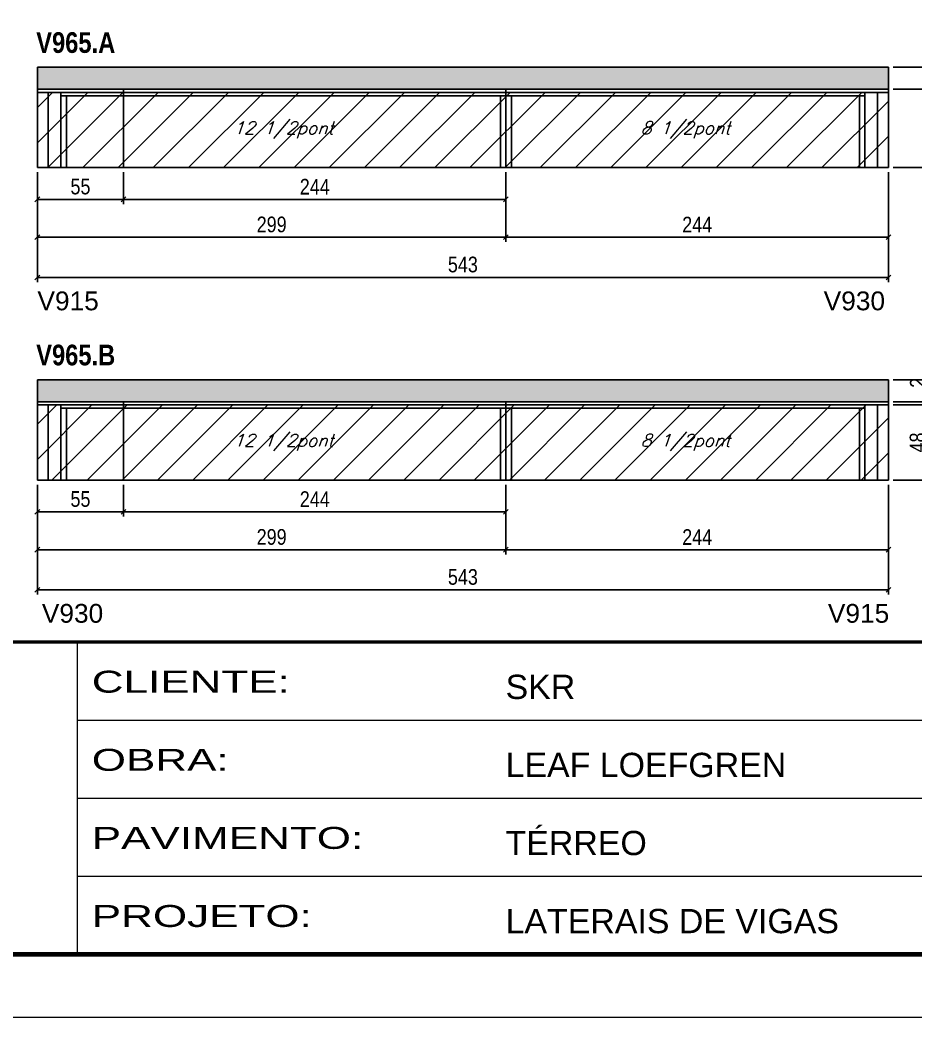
# Model space of a CAD drawing. Extents: x 3309 to 9563, y -2522 to 14608.
# Drawn here: x 8467 to 9038, y 5518 to 6154 of the extents above; entities that cross this region are included whole.
import ezdxf

# ---------------------------------------------------------------- set-up
doc = ezdxf.new("R2010")
doc.units = 0
doc.linetypes.add('CONTINUO', pattern=[0])
doc.linetypes.add('DASHED', pattern=[0.75, 0.5, -0.25])
for name, color, linetype in [('5', 5, 'Continuous'), ('COTA', 241, 'Continuous'), ('NOMENCLATURA', 7, 'Continuous'), ('Painéis', 200, 'Continuous'), ('SARR_2.2x7', 40, 'Continuous'), ('SARR_3.5x7', 81, 'Continuous'), ('texto', 7, 'Continuous')]:
    doc.layers.add(name, color=color, linetype=linetype)
for name, color, linetype, lineweight in [('Folhas', 255, 'Continuous', 9), ('Hachura', 251, 'Continuous', 9), ('SARRAFO DE PRESSAO', 251, 'DASHED', 9)]:
    doc.layers.add(name, color=color, linetype=linetype, lineweight=lineweight)
doc.styles.add('ARIAL', font='arial.ttf')
doc.styles.add('COTA TECNICA', font='techl___.ttf', dxfattribs={"height": 10})
doc.styles.add('Romans', font='romans.shx')
doc.styles.get("Standard").update_dxf_attribs({"font": 'arial.ttf'})
doc.styles.add('TECNICA', font='techb___.ttf', dxfattribs={"height": 10})
doc.styles.add('Tecnologia', font='')
doc.styles.get('Tecnologia').set_extended_font_data('Forgotten Futurist')
doc.dimstyles.new('PAINEL', dxfattribs={"dimtxt": 10, "dimasz": 3, "dimexe": 3, "dimexo": 3, "dimgap": 3, "dimtad": 1, "dimdec": 1, "dimzin": 12, "dimdsep": 46, "dimtxsty": 'COTA TECNICA', "dimblk1": 'OBLIQUE', "dimblk2": 'OBLIQUE', "dimsah": 1, "dimcen": 0.9, "dimclrd": 4, "dimclre": 4, "dimclrt": 240, "dimadec": 1, "dimazin": 3, "dimtfac": 1, "dimtdec": 1, "dimtmove": 0, "dimatfit": 3, "dimfxl": 1, "dimtolj": 1, "dimtzin": 12, "dimarcsym": 0})

# ---------------------------------------------------------------- blocks, each defined once
blk = doc.blocks.new('9999999999')
at = {"color": 30, "linetype": 'CONTINUO'}
for p, q in [((98564.56, 34230.21), (98564.56, 34429.45)), ((98564.56, 34379.64), (99583.98, 34379.64)), ((98564.56, 34329.83), (99487.98, 34329.83)), ((98564.56, 34280.02), (99487.98, 34280.02))]:
    blk.add_line(p, q, dxfattribs=at)
at = {"color": 30, "linetype": 'CONTINUO', "const_width": 2}
blk.add_lwpolyline([(99583.98, 34230.21), (99583.98, 34414.45, 0.414214), (99568.98, 34429.45), (98228.98, 34429.45, 0.414214), (98213.98, 34414.45), (98213.98, 34245.21, 0.414214), (98228.98, 34230.21), (99583.98, 34230.21)], format="xyb", dxfattribs=at)
at = {"layer": 'Folhas'}
blk.add_lwpolyline([(98138.98, 34190.21), (99623.98, 34190.21), (99623.98, 35240.21), (98138.98, 35240.21)], close=True, dxfattribs=at)
at = {"layer": 'Folhas', "color": 30, "const_width": 3}
blk.add_lwpolyline([(98213.98, 34230.21), (99583.98, 34230.21), (99583.98, 35200.21), (98213.98, 35200.21)], close=True, dxfattribs=at)
at = {"color": 7, "linetype": 'Continuous', "ltscale": 5, "style": 'ARIAL'}
for s, height, p in [('SKR', 15.483, (98837.68, 34393.13)), ('LEAF LOEFGREN', 15.4829, (98837.68, 34343.32)), ('TÉRREO', 15.483, (98837.68, 34293.51)), ('LATERAIS DE VIGAS', 15.4829, (98837.68, 34243.7))]:
    blk.add_text(s, height=height, dxfattribs=at).set_placement(p)
at = {"layer": 'Folhas', "color": 7, "style": 'Tecnologia', "width": 1.5}
for s, p in [('CLIENTE:', (98573.65, 34397.17)), ('OBRA:', (98573.65, 34347.31)), ('PAVIMENTO:', (98573.65, 34297.5)), ('PROJETO:', (98573.65, 34247.69))]:
    blk.add_text(s, height=14, dxfattribs=at).set_placement(p)
blk = doc.blocks.new('_Oblique')
at = {"color": 0, "linetype": 'ByBlock', "lineweight": -2}
blk.add_line((-0.5, -0.5), (0.5, 0.5), dxfattribs=at)
blk = doc.blocks.new('*D2479')
at = {"layer": 'COTA', "color": 4, "linetype": 'ByBlock', "lineweight": -2, "transparency": 16777216}
for p, q in [((8776.83, 5857.43), (8776.83, 5813.02)), ((9020.83, 5857.43), (9020.83, 5813.02)), ((8776.83, 5816.02), (9020.83, 5816.02))]:
    blk.add_line(p, q, dxfattribs=at)
at = {"layer": 'Defpoints', "color": 0, "linetype": 'ByBlock', "transparency": 16777216}
for p in [(8776.83, 5860.43), (9020.83, 5860.43), (9020.83, 5816.02)]:
    blk.add_point(p, dxfattribs=at)
at = {"layer": 'COTA', "color": 4, "linetype": 'ByBlock', "lineweight": -2, "transparency": 16777216, "xscale": 3, "yscale": 3, "zscale": 3, "rotation": 180}
blk.add_blockref('_Oblique', (8776.83, 5816.02), dxfattribs=at)
at = {"layer": 'COTA', "color": 4, "linetype": 'ByBlock', "lineweight": -2, "transparency": 16777216, "xscale": 3, "yscale": 3, "zscale": 3}
blk.add_blockref('_Oblique', (9020.83, 5816.02), dxfattribs=at)
at = {"layer": 'COTA', "color": 240, "linetype": 'ByBlock', "transparency": 16777216, "insert": (8898.83, 5824.09), "char_height": 10, "attachment_point": 5, "style": 'COTA TECNICA'}
blk.add_mtext('\\A1;244', dxfattribs=at)
blk = doc.blocks.new('*D2485')
at = {"layer": 'COTA', "color": 4, "linetype": 'ByBlock', "lineweight": -2, "transparency": 16777216}
for p, q in [((8477.83, 5857.43), (8477.83, 5787.34)), ((9020.83, 5857.43), (9020.83, 5787.34)), ((8477.83, 5790.34), (9020.83, 5790.34))]:
    blk.add_line(p, q, dxfattribs=at)
at = {"layer": 'Defpoints', "color": 0, "linetype": 'ByBlock', "transparency": 16777216}
for p in [(8477.83, 5860.43), (9020.83, 5860.43), (9020.83, 5790.34)]:
    blk.add_point(p, dxfattribs=at)
at = {"layer": 'COTA', "color": 4, "linetype": 'ByBlock', "lineweight": -2, "transparency": 16777216, "xscale": 3, "yscale": 3, "zscale": 3, "rotation": 180}
blk.add_blockref('_Oblique', (8477.83, 5790.34), dxfattribs=at)
at = {"layer": 'COTA', "color": 4, "linetype": 'ByBlock', "lineweight": -2, "transparency": 16777216, "xscale": 3, "yscale": 3, "zscale": 3}
blk.add_blockref('_Oblique', (9020.83, 5790.34), dxfattribs=at)
at = {"layer": 'COTA', "color": 240, "linetype": 'ByBlock', "transparency": 16777216, "insert": (8749.33, 5798.56), "char_height": 10, "attachment_point": 5, "style": 'COTA TECNICA'}
blk.add_mtext('\\A1;543', dxfattribs=at)
blk = doc.blocks.new('*D2480')
at = {"layer": 'COTA', "color": 4, "lineweight": -2, "transparency": 16777216}
for p, q in [((8532.83, 5857.43), (8532.83, 5837.19)), ((8776.83, 5857.43), (8776.83, 5837.19)), ((8776.83, 5840.19), (8532.83, 5840.19))]:
    blk.add_line(p, q, dxfattribs=at)
at = {"layer": 'Defpoints', "color": 0, "transparency": 16777216}
for p in [(8532.83, 5860.43, 0), (8776.83, 5860.43, 0), (8532.83, 5840.19)]:
    blk.add_point(p, dxfattribs=at)
at = {"layer": 'COTA', "color": 4, "lineweight": -2, "transparency": 16777216, "xscale": 3, "yscale": 3, "zscale": 3, "rotation": 180}
blk.add_blockref('_Oblique', (8532.83, 5840.19), dxfattribs=at)
at = {"layer": 'COTA', "color": 4, "lineweight": -2, "transparency": 16777216, "xscale": 3, "yscale": 3, "zscale": 3}
blk.add_blockref('_Oblique', (8776.83, 5840.19), dxfattribs=at)
at = {"layer": 'COTA', "color": 240, "transparency": 16777216, "insert": (8654.83, 5848.26), "char_height": 10, "attachment_point": 5, "style": 'COTA TECNICA'}
blk.add_mtext('\\A1;244', dxfattribs=at)
blk = doc.blocks.new('*D2486')
at = {"layer": 'COTA', "color": 4, "lineweight": -2, "transparency": 16777216}
for p, q in [((8477.83, 5857.43), (8477.83, 5837.19)), ((8532.83, 5857.43), (8532.83, 5837.19)), ((8532.83, 5840.19), (8477.83, 5840.19))]:
    blk.add_line(p, q, dxfattribs=at)
at = {"layer": 'Defpoints', "color": 0, "transparency": 16777216}
for p in [(8477.83, 5860.43, 0), (8532.83, 5860.43, 0), (8477.83, 5840.19)]:
    blk.add_point(p, dxfattribs=at)
at = {"layer": 'COTA', "color": 4, "lineweight": -2, "transparency": 16777216, "xscale": 3, "yscale": 3, "zscale": 3, "rotation": 180}
blk.add_blockref('_Oblique', (8477.83, 5840.19), dxfattribs=at)
at = {"layer": 'COTA', "color": 4, "lineweight": -2, "transparency": 16777216, "xscale": 3, "yscale": 3, "zscale": 3}
blk.add_blockref('_Oblique', (8532.83, 5840.19), dxfattribs=at)
at = {"layer": 'COTA', "color": 240, "transparency": 16777216, "insert": (8505.33, 5848.29), "char_height": 10, "attachment_point": 5, "style": 'COTA TECNICA'}
blk.add_mtext('\\A1;55', dxfattribs=at)
blk = doc.blocks.new('*D2487')
at = {"layer": 'COTA', "color": 4, "lineweight": -2, "transparency": 16777216}
for p, q in [((8477.83, 5857.43), (8477.83, 5813.02)), ((8776.83, 5857.43), (8776.83, 5813.02)), ((8477.83, 5816.02), (8776.83, 5816.02))]:
    blk.add_line(p, q, dxfattribs=at)
at = {"layer": 'Defpoints', "color": 0, "transparency": 16777216}
for p in [(8477.83, 5860.43), (8776.83, 5860.43), (8776.83, 5816.02)]:
    blk.add_point(p, dxfattribs=at)
at = {"layer": 'COTA', "color": 4, "lineweight": -2, "transparency": 16777216, "xscale": 3, "yscale": 3, "zscale": 3, "rotation": 180}
blk.add_blockref('_Oblique', (8477.83, 5816.02), dxfattribs=at)
at = {"layer": 'COTA', "color": 4, "lineweight": -2, "transparency": 16777216, "xscale": 3, "yscale": 3, "zscale": 3}
blk.add_blockref('_Oblique', (8776.83, 5816.02), dxfattribs=at)
at = {"layer": 'COTA', "color": 240, "transparency": 16777216, "insert": (8627.33, 5824.1), "char_height": 10, "attachment_point": 5, "style": 'COTA TECNICA'}
blk.add_mtext('\\A1;299', dxfattribs=at)
blk = doc.blocks.new('*D2488')
at = {"layer": 'COTA', "color": 4, "linetype": 'ByBlock', "lineweight": -2, "transparency": 16777216}
for p, q in [((8776.83, 6056.77), (8776.83, 6012.36)), ((9020.83, 6056.77), (9020.83, 6012.36)), ((8776.83, 6015.36), (9020.83, 6015.36))]:
    blk.add_line(p, q, dxfattribs=at)
at = {"layer": 'Defpoints', "color": 0, "linetype": 'ByBlock', "transparency": 16777216}
for p in [(8776.83, 6059.77), (9020.83, 6059.77), (9020.83, 6015.36)]:
    blk.add_point(p, dxfattribs=at)
at = {"layer": 'COTA', "color": 4, "linetype": 'ByBlock', "lineweight": -2, "transparency": 16777216, "xscale": 3, "yscale": 3, "zscale": 3, "rotation": 180}
blk.add_blockref('_Oblique', (8776.83, 6015.36), dxfattribs=at)
at = {"layer": 'COTA', "color": 4, "linetype": 'ByBlock', "lineweight": -2, "transparency": 16777216, "xscale": 3, "yscale": 3, "zscale": 3}
blk.add_blockref('_Oblique', (9020.83, 6015.36), dxfattribs=at)
at = {"layer": 'COTA', "color": 240, "linetype": 'ByBlock', "transparency": 16777216, "insert": (8898.83, 6023.43), "char_height": 10, "attachment_point": 5, "style": 'COTA TECNICA'}
blk.add_mtext('\\A1;244', dxfattribs=at)
blk = doc.blocks.new('*D2490')
at = {"layer": 'COTA', "color": 4, "linetype": 'ByBlock', "lineweight": -2, "transparency": 16777216}
for p, q in [((8477.83, 6056.77), (8477.83, 5986.68)), ((9020.83, 6056.77), (9020.83, 5986.68)), ((8477.83, 5989.68), (9020.83, 5989.68))]:
    blk.add_line(p, q, dxfattribs=at)
at = {"layer": 'Defpoints', "color": 0, "linetype": 'ByBlock', "transparency": 16777216}
for p in [(8477.83, 6059.77), (9020.83, 6059.77), (9020.83, 5989.68)]:
    blk.add_point(p, dxfattribs=at)
at = {"layer": 'COTA', "color": 4, "linetype": 'ByBlock', "lineweight": -2, "transparency": 16777216, "xscale": 3, "yscale": 3, "zscale": 3, "rotation": 180}
blk.add_blockref('_Oblique', (8477.83, 5989.68), dxfattribs=at)
at = {"layer": 'COTA', "color": 4, "linetype": 'ByBlock', "lineweight": -2, "transparency": 16777216, "xscale": 3, "yscale": 3, "zscale": 3}
blk.add_blockref('_Oblique', (9020.83, 5989.68), dxfattribs=at)
at = {"layer": 'COTA', "color": 240, "linetype": 'ByBlock', "transparency": 16777216, "insert": (8749.33, 5997.9), "char_height": 10, "attachment_point": 5, "style": 'COTA TECNICA'}
blk.add_mtext('\\A1;543', dxfattribs=at)
blk = doc.blocks.new('*D2489')
at = {"layer": 'COTA', "color": 4, "lineweight": -2, "transparency": 16777216}
for p, q in [((8532.83, 6056.77), (8532.83, 6036.53)), ((8776.83, 6056.77), (8776.83, 6036.53)), ((8776.83, 6039.53), (8532.83, 6039.53))]:
    blk.add_line(p, q, dxfattribs=at)
at = {"layer": 'Defpoints', "color": 0, "transparency": 16777216}
for p in [(8532.83, 6059.77, 0), (8776.83, 6059.77, 0), (8532.83, 6039.53)]:
    blk.add_point(p, dxfattribs=at)
at = {"layer": 'COTA', "color": 4, "lineweight": -2, "transparency": 16777216, "xscale": 3, "yscale": 3, "zscale": 3, "rotation": 180}
blk.add_blockref('_Oblique', (8532.83, 6039.53), dxfattribs=at)
at = {"layer": 'COTA', "color": 4, "lineweight": -2, "transparency": 16777216, "xscale": 3, "yscale": 3, "zscale": 3}
blk.add_blockref('_Oblique', (8776.83, 6039.53), dxfattribs=at)
at = {"layer": 'COTA', "color": 240, "transparency": 16777216, "insert": (8654.83, 6047.6), "char_height": 10, "attachment_point": 5, "style": 'COTA TECNICA'}
blk.add_mtext('\\A1;244', dxfattribs=at)
blk = doc.blocks.new('*D2491')
at = {"layer": 'COTA', "color": 4, "lineweight": -2, "transparency": 16777216}
for p, q in [((8477.83, 6056.77), (8477.83, 6036.53)), ((8532.83, 6056.77), (8532.83, 6036.53)), ((8532.83, 6039.53), (8477.83, 6039.53))]:
    blk.add_line(p, q, dxfattribs=at)
at = {"layer": 'Defpoints', "color": 0, "transparency": 16777216}
for p in [(8477.83, 6059.77, 0), (8532.83, 6059.77, 0), (8477.83, 6039.53)]:
    blk.add_point(p, dxfattribs=at)
at = {"layer": 'COTA', "color": 4, "lineweight": -2, "transparency": 16777216, "xscale": 3, "yscale": 3, "zscale": 3, "rotation": 180}
blk.add_blockref('_Oblique', (8477.83, 6039.53), dxfattribs=at)
at = {"layer": 'COTA', "color": 4, "lineweight": -2, "transparency": 16777216, "xscale": 3, "yscale": 3, "zscale": 3}
blk.add_blockref('_Oblique', (8532.83, 6039.53), dxfattribs=at)
at = {"layer": 'COTA', "color": 240, "transparency": 16777216, "insert": (8505.33, 6047.64), "char_height": 10, "attachment_point": 5, "style": 'COTA TECNICA'}
blk.add_mtext('\\A1;55', dxfattribs=at)
blk = doc.blocks.new('*D2492')
at = {"layer": 'COTA', "color": 4, "lineweight": -2, "transparency": 16777216}
for p, q in [((8477.83, 6056.77), (8477.83, 6012.36)), ((8776.83, 6056.77), (8776.83, 6012.36)), ((8477.83, 6015.36), (8776.83, 6015.36))]:
    blk.add_line(p, q, dxfattribs=at)
at = {"layer": 'Defpoints', "color": 0, "transparency": 16777216}
for p in [(8477.83, 6059.77), (8776.83, 6059.77), (8776.83, 6015.36)]:
    blk.add_point(p, dxfattribs=at)
at = {"layer": 'COTA', "color": 4, "lineweight": -2, "transparency": 16777216, "xscale": 3, "yscale": 3, "zscale": 3, "rotation": 180}
blk.add_blockref('_Oblique', (8477.83, 6015.36), dxfattribs=at)
at = {"layer": 'COTA', "color": 4, "lineweight": -2, "transparency": 16777216, "xscale": 3, "yscale": 3, "zscale": 3}
blk.add_blockref('_Oblique', (8776.83, 6015.36), dxfattribs=at)
at = {"layer": 'COTA', "color": 240, "transparency": 16777216, "insert": (8627.33, 6023.45), "char_height": 10, "attachment_point": 5, "style": 'COTA TECNICA'}
blk.add_mtext('\\A1;299', dxfattribs=at)
blk = doc.blocks.new('*D2635')
at = {"layer": 'COTA', "color": 4, "lineweight": -2, "transparency": 16777216}
for p, q in [((9023.83, 6109.77), (9072.71, 6109.77)), ((9069.71, 6109.77), (9069.71, 6059.77)), ((9023.83, 6059.77), (9072.71, 6059.77))]:
    blk.add_line(p, q, dxfattribs=at)
at = {"layer": 'Defpoints', "color": 0, "transparency": 16777216}
for p in [(9020.83, 6109.77, 0), (9020.83, 6059.77, 0), (9069.71, 6059.77)]:
    blk.add_point(p, dxfattribs=at)
at = {"layer": 'COTA', "color": 4, "lineweight": -2, "transparency": 16777216, "xscale": 3, "yscale": 3, "zscale": 3}
for p, rotation in [((9069.71, 6109.77), 90), ((9069.71, 6059.77), 270)]:
    blk.add_blockref('_Oblique', p, dxfattribs=dict(at, rotation=rotation))
at = {"layer": 'COTA', "color": 240, "transparency": 16777216, "insert": (9061.6, 6084.77), "char_height": 10, "attachment_point": 5, "rotation": 90, "style": 'COTA TECNICA'}
blk.add_mtext('\\A1;50', dxfattribs=at)
blk = doc.blocks.new('*D2636')
at = {"layer": 'COTA', "color": 4, "lineweight": -2, "transparency": 16777216}
for p, q in [((9069.71, 6123.77), (9069.71, 6142.89)), ((9023.83, 6123.77), (9072.71, 6123.77)), ((9069.71, 6109.77), (9069.71, 6123.77)), ((9023.83, 6109.77), (9072.71, 6109.77))]:
    blk.add_line(p, q, dxfattribs=at)
at = {"layer": 'Defpoints', "color": 0, "transparency": 16777216}
for p in [(9020.83, 6123.77, 0), (9069.71, 6123.77), (9020.83, 6109.77, 0)]:
    blk.add_point(p, dxfattribs=at)
at = {"layer": 'COTA', "color": 4, "lineweight": -2, "transparency": 16777216, "xscale": 3, "yscale": 3, "zscale": 3}
for p, rotation in [((9069.71, 6123.77), 90), ((9069.71, 6109.77), 270)]:
    blk.add_blockref('_Oblique', p, dxfattribs=dict(at, rotation=rotation))
at = {"layer": 'COTA', "color": 240, "transparency": 16777216, "insert": (9061.64, 6134.83), "char_height": 10, "attachment_point": 5, "rotation": 90, "style": 'COTA TECNICA'}
blk.add_mtext('\\A1;14', dxfattribs=at)
blk = doc.blocks.new('*D2637')
at = {"layer": 'COTA', "color": 4, "lineweight": -2, "transparency": 16777216}
for p, q in [((9023.83, 6123.77), (9101.07, 6123.77)), ((9098.07, 6123.77), (9098.07, 6059.77)), ((9023.83, 6059.77), (9101.07, 6059.77))]:
    blk.add_line(p, q, dxfattribs=at)
at = {"layer": 'Defpoints', "color": 0, "transparency": 16777216}
for p in [(9020.83, 6123.77, 0), (9020.83, 6059.77, 0), (9098.07, 6059.77)]:
    blk.add_point(p, dxfattribs=at)
at = {"layer": 'COTA', "color": 4, "lineweight": -2, "transparency": 16777216, "xscale": 3, "yscale": 3, "zscale": 3}
for p, rotation in [((9098.07, 6123.77), 90), ((9098.07, 6059.77), 270)]:
    blk.add_blockref('_Oblique', p, dxfattribs=dict(at, rotation=rotation))
at = {"layer": 'COTA', "color": 240, "transparency": 16777216, "insert": (9089.97, 6091.77), "char_height": 10, "attachment_point": 5, "rotation": 90, "style": 'COTA TECNICA'}
blk.add_mtext('\\A1;64', dxfattribs=at)
blk = doc.blocks.new('*D2640')
at = {"layer": 'COTA', "color": 4, "lineweight": -2, "transparency": 16777216}
for p, q in [((9023.83, 5910.43), (9072.71, 5910.43)), ((9069.71, 5910.43), (9069.71, 5860.43)), ((9023.83, 5860.43), (9072.71, 5860.43))]:
    blk.add_line(p, q, dxfattribs=at)
at = {"layer": 'Defpoints', "color": 0, "transparency": 16777216}
for p in [(9020.83, 5910.43, 0), (9020.83, 5860.43, 0), (9069.71, 5860.43)]:
    blk.add_point(p, dxfattribs=at)
at = {"layer": 'COTA', "color": 4, "lineweight": -2, "transparency": 16777216, "xscale": 3, "yscale": 3, "zscale": 3}
for p, rotation in [((9069.71, 5910.43), 90), ((9069.71, 5860.43), 270)]:
    blk.add_blockref('_Oblique', p, dxfattribs=dict(at, rotation=rotation))
at = {"layer": 'COTA', "color": 240, "transparency": 16777216, "insert": (9061.6, 5885.43), "char_height": 10, "attachment_point": 5, "rotation": 90, "style": 'COTA TECNICA'}
blk.add_mtext('\\A1;50', dxfattribs=at)
blk = doc.blocks.new('*D2641')
at = {"layer": 'COTA', "color": 4, "lineweight": -2, "transparency": 16777216}
for p, q in [((9069.71, 5924.43), (9069.71, 5943.54)), ((9023.83, 5924.43), (9072.71, 5924.43)), ((9069.71, 5910.43), (9069.71, 5924.43)), ((9023.83, 5910.43), (9072.71, 5910.43))]:
    blk.add_line(p, q, dxfattribs=at)
at = {"layer": 'Defpoints', "color": 0, "transparency": 16777216}
for p in [(9020.83, 5924.43, 0), (9069.71, 5924.43), (9020.83, 5910.43, 0)]:
    blk.add_point(p, dxfattribs=at)
at = {"layer": 'COTA', "color": 4, "lineweight": -2, "transparency": 16777216, "xscale": 3, "yscale": 3, "zscale": 3}
for p, rotation in [((9069.71, 5924.43), 90), ((9069.71, 5910.43), 270)]:
    blk.add_blockref('_Oblique', p, dxfattribs=dict(at, rotation=rotation))
at = {"layer": 'COTA', "color": 240, "transparency": 16777216, "insert": (9061.64, 5935.49), "char_height": 10, "attachment_point": 5, "rotation": 90, "style": 'COTA TECNICA'}
blk.add_mtext('\\A1;14', dxfattribs=at)
blk = doc.blocks.new('*D2643')
at = {"layer": 'COTA', "color": 4, "lineweight": -2, "transparency": 16777216}
for p, q in [((9023.83, 5908.43), (9050.58, 5908.43)), ((9047.58, 5860.43), (9047.58, 5908.43)), ((9023.83, 5860.43), (9050.58, 5860.43))]:
    blk.add_line(p, q, dxfattribs=at)
at = {"layer": 'Defpoints', "color": 0, "transparency": 16777216}
for p in [(9020.83, 5908.43, 0), (9047.58, 5908.43), (9020.83, 5860.43, 0)]:
    blk.add_point(p, dxfattribs=at)
at = {"layer": 'COTA', "color": 4, "lineweight": -2, "transparency": 16777216, "xscale": 3, "yscale": 3, "zscale": 3}
for p, rotation in [((9047.58, 5908.43), 90), ((9047.58, 5860.43), 270)]:
    blk.add_blockref('_Oblique', p, dxfattribs=dict(at, rotation=rotation))
at = {"layer": 'COTA', "color": 240, "transparency": 16777216, "insert": (9039.48, 5884.43), "char_height": 10, "attachment_point": 5, "rotation": 90, "style": 'COTA TECNICA'}
blk.add_mtext('\\A1;48', dxfattribs=at)
blk = doc.blocks.new('*D2644')
at = {"layer": 'COTA', "color": 4, "lineweight": -2, "transparency": 16777216}
for p, q in [((9047.58, 5910.43), (9047.58, 5928.54)), ((9023.83, 5910.43), (9050.58, 5910.43)), ((9047.58, 5908.43), (9047.58, 5910.43)), ((9023.83, 5908.43), (9050.58, 5908.43)), ((9047.58, 5908.43), (9047.58, 5905.43))]:
    blk.add_line(p, q, dxfattribs=at)
at = {"layer": 'Defpoints', "color": 0, "transparency": 16777216}
for p in [(9020.83, 5910.43, 0), (9047.58, 5910.43), (9020.83, 5908.43, 0)]:
    blk.add_point(p, dxfattribs=at)
at = {"layer": 'COTA', "color": 4, "lineweight": -2, "transparency": 16777216, "xscale": 3, "yscale": 3, "zscale": 3}
for p, rotation in [((9047.58, 5910.43), 270), ((9047.58, 5908.43), 90)]:
    blk.add_blockref('_Oblique', p, dxfattribs=dict(at, rotation=rotation))
at = {"layer": 'COTA', "color": 240, "transparency": 16777216, "insert": (9039.58, 5922.48), "char_height": 10, "attachment_point": 5, "rotation": 90, "style": 'COTA TECNICA'}
blk.add_mtext('\\A1;2', dxfattribs=at)
blk = doc.blocks.new('*D2642')
at = {"layer": 'COTA', "color": 4, "lineweight": -2, "transparency": 16777216}
for p, q in [((9023.83, 5924.43), (9101.07, 5924.43)), ((9098.07, 5924.43), (9098.07, 5860.43)), ((9023.83, 5860.43), (9101.07, 5860.43))]:
    blk.add_line(p, q, dxfattribs=at)
at = {"layer": 'Defpoints', "color": 0, "transparency": 16777216}
for p in [(9020.83, 5924.43, 0), (9020.83, 5860.43, 0), (9098.07, 5860.43)]:
    blk.add_point(p, dxfattribs=at)
at = {"layer": 'COTA', "color": 4, "lineweight": -2, "transparency": 16777216, "xscale": 3, "yscale": 3, "zscale": 3}
for p, rotation in [((9098.07, 5924.43), 90), ((9098.07, 5860.43), 270)]:
    blk.add_blockref('_Oblique', p, dxfattribs=dict(at, rotation=rotation))
at = {"layer": 'COTA', "color": 240, "transparency": 16777216, "insert": (9089.97, 5892.43), "char_height": 10, "attachment_point": 5, "rotation": 90, "style": 'COTA TECNICA'}
blk.add_mtext('\\A1;64', dxfattribs=at)

msp = doc.modelspace()

# ---------------------------------------------------------------- hatches: boundary and pattern name
at = {"layer": 'COTA'}
h = msp.add_hatch(dxfattribs=at)
h.set_pattern_fill('AR-CONC', color=256, scale=0.03)
h.set_pattern_definition([(50, (4768.5, 962.5736), (5.46554, -0.4781726), [0.5715, -6.2865]), (355, (4768.5, 962.5736), (-1.0573026, 5.7317054), [0.4572, -5.0292175]), (100.451445, (4768.9555, 962.5337), (4.4082374, 5.2535326), [0.4857003, -5.3427073]), (46.1842, (4768.5, 964.0976), (8.132371, -1.26127), [0.85725, -9.42975]), (96.63556, (4769.178, 963.9925), (7.122124, 7.422784), [0.728551, -8.014068]), (351.18415, (4768.5, 964.0976), (7.122124, 7.422784), [0.685799, -7.543792]), (21, (4769.262, 963.7166), (4.5484317, -3.067956), [0.5715, -6.2865]), (326, (4769.262, 963.7166), (1.854061, 5.525639), [0.4572, -5.0292]), (71.451445, (4769.641, 963.461), (6.4024926, 2.457683), [0.4857003, -5.342698]), (37.5, (4768.5, 962.5736), (0.0926581, 2.53665117), [0, -4.96824, 0, -5.1054, 0, -5.04825]), (7.5, (4768.5, 962.5736), (2.0045899, 3.0054172), [0, -2.91084, 0, -4.85394, 0, -1.92405]), (327.5, (4766.8007, 962.5736), (4.06771786, -0.1718623), [0, -1.905, 0, -5.9436, 0, -7.8867]), (317.5, (4766.0387, 962.5736), (4.4438754, 0.7627947), [0, -2.4765, 0, -3.94716, 0, -5.6007])])
h.paths.add_polyline_path([(9020.83, 6123.77), (8477.83, 6123.77), (8477.83, 6109.77), (9020.83, 6109.77)])
h = msp.add_hatch(dxfattribs=at)
h.set_pattern_fill('AR-CONC', color=256, scale=0.03)
h.set_pattern_definition([(50, (4768.5, 763.2316), (5.46554, -0.4781726), [0.5715, -6.2865]), (355, (4768.5, 763.2316), (-1.0573026, 5.7317054), [0.4572, -5.0292175]), (100.451445, (4768.9555, 763.192), (4.4082374, 5.2535326), [0.4857003, -5.3427073]), (46.1842, (4768.5, 764.7556), (8.132371, -1.26127), [0.85725, -9.42975]), (96.63556, (4769.178, 764.6505), (7.122124, 7.422784), [0.728551, -8.014068]), (351.18415, (4768.5, 764.756), (7.122124, 7.422784), [0.685799, -7.543792]), (21, (4769.262, 764.3746), (4.5484317, -3.067956), [0.5715, -6.2865]), (326, (4769.262, 764.3746), (1.854061, 5.525639), [0.4572, -5.0292]), (71.451445, (4769.641, 764.119), (6.4024926, 2.457683), [0.4857003, -5.342698]), (37.5, (4768.5, 763.2316), (0.0926581, 2.53665117), [0, -4.96824, 0, -5.1054, 0, -5.04825]), (7.5, (4768.5, 763.2316), (2.0045899, 3.0054172), [0, -2.91084, 0, -4.85394, 0, -1.92405]), (327.5, (4766.8007, 763.2316), (4.06771786, -0.1718623), [0, -1.905, 0, -5.9436, 0, -7.8867]), (317.5, (4766.0387, 763.2316), (4.4438754, 0.7627947), [0, -2.4765, 0, -3.94716, 0, -5.6007])])
h.paths.add_polyline_path([(8477.83, 5924.43), (8477.83, 5910.43), (9020.83, 5910.43), (9020.83, 5924.43)])
at = {"layer": 'Hachura', "linetype": 'ByBlock'}
h = msp.add_hatch(dxfattribs=at)
h.set_pattern_fill('ANSI31', color=256, scale=5)
h.paths.add_polyline_path([(8683.83, 6468.39), (8683.83, 6420.39), (8836.83, 6420.39), (8836.83, 6468.39)])
h.paths.add_polyline_path([(9223.83, 6468.39), (9223.83, 6420.39), (9415.83, 6420.39), (9415.83, 6468.39)])
h.paths.add_polyline_path([(9233.83, 6311.11), (9233.83, 6263.11), (9365.83, 6263.11), (9365.83, 6311.11)])
h.paths.add_polyline_path([(9050.83, 6311.11), (9050.83, 6263.11), (9203.83, 6263.11), (9203.83, 6311.11)])
h.paths.add_polyline_path([(8776.83, 6311.11), (8776.83, 6263.11), (9020.83, 6263.11), (9020.83, 6311.11)])
h.paths.add_polyline_path([(8532.83, 6311.11), (8532.83, 6263.11), (8776.83, 6263.11), (8776.83, 6311.11)])
h.paths.add_polyline_path([(8532.83, 6263.11), (8532.83, 6311.11), (8477.83, 6311.11), (8477.83, 6263.11)])
h.paths.add_polyline_path([(8532.83, 6107.77), (8477.83, 6107.77), (8477.83, 6059.77), (8532.83, 6059.77)])
h.paths.add_polyline_path([(8532.83, 6107.77), (8532.83, 6059.77), (8776.83, 6059.77), (8776.83, 6107.77)])
h.paths.add_polyline_path([(8776.83, 6107.77), (8776.83, 6059.77), (9020.83, 6059.77), (9020.83, 6107.77)])
h.paths.add_polyline_path([(8776.83, 5908.43), (8776.83, 5860.43), (9020.83, 5860.43), (9020.83, 5908.43)])
h.paths.add_polyline_path([(8532.83, 5908.43), (8532.83, 5860.43), (8776.83, 5860.43), (8776.83, 5908.43)])
h.paths.add_polyline_path([(8477.83, 5908.43), (8477.83, 5860.43), (8532.83, 5860.43), (8532.83, 5908.43)])

# ---------------------------------------------------------------- linework, layer by layer
at = {"layer": 'COTA'}
for p, q in [((8477.83, 6109.77), (8477.83, 6123.77)), ((8477.83, 6123.77), (9020.83, 6123.77)), ((9020.83, 6123.77), (9020.83, 6109.77)), ((8477.83, 5910.43), (8477.83, 5924.43)), ((8477.83, 5924.43), (9020.83, 5924.43)), ((9020.83, 5924.43), (9020.83, 5910.43))]:
    msp.add_line(p, q, dxfattribs=at)
at = {"layer": 'Painéis', "linetype": 'ByBlock'}
for p, q in [((8477.83, 6109.77), (9020.83, 6109.77)), ((8477.83, 6059.77), (8477.83, 6109.77)), ((8532.83, 6059.77), (8532.83, 6109.77)), ((8776.83, 6059.77), (8776.83, 6109.77)), ((9020.83, 6059.77), (9020.83, 6109.77)), ((8477.83, 6059.77), (9020.83, 6059.77)), ((8477.83, 5910.43), (9020.83, 5910.43)), ((8477.83, 5860.43), (8477.83, 5910.43)), ((8532.83, 5860.43), (8532.83, 5910.43)), ((8776.83, 5860.43), (8776.83, 5910.43)), ((9020.83, 5860.43), (9020.83, 5910.43)), ((8477.83, 5860.43), (9020.83, 5860.43))]:
    msp.add_line(p, q, dxfattribs=at)
at = {"layer": 'Painéis', "linetype": 'ByBlock', "elevation": 0}
for points in [[(8477.83, 6107.77), (9020.83, 6107.77), (9020.83, 6109.77), (8477.83, 6109.77)], [(8477.83, 5908.43), (9020.83, 5908.43), (9020.83, 5910.43), (8477.83, 5910.43)]]:
    msp.add_lwpolyline(points, close=True, dxfattribs=at)
at = {"layer": 'SARR_2.2x7', "linetype": 'Continuous'}
for p, q in [((8484.83, 6059.77), (8484.83, 6107.77)), ((9013.83, 6059.77), (9013.83, 6107.77)), ((8492.83, 6105.57), (8776.83, 6105.57)), ((8776.83, 6105.57), (9005.83, 6105.57)), ((8484.83, 5860.43), (8484.83, 5908.43)), ((8492.83, 5906.23), (8776.83, 5906.23)), ((8776.83, 5906.23), (9005.83, 5906.23)), ((9013.83, 5860.43), (9013.83, 5908.43))]:
    msp.add_line(p, q, dxfattribs=at)
at = {"layer": 'SARR_3.5x7'}
for p, q in [((8492.83, 6107.77), (8492.83, 6059.77)), ((9005.83, 6107.77), (9005.83, 6059.77)), ((8496.33, 6105.57), (8496.33, 6059.77)), ((8773.33, 6105.57), (8773.33, 6059.77)), ((8780.33, 6105.57), (8780.33, 6059.77)), ((9002.33, 6105.57), (9002.33, 6059.77)), ((8492.83, 5908.43), (8492.83, 5860.43)), ((8496.33, 5906.23), (8496.33, 5860.43)), ((8773.33, 5906.23), (8773.33, 5860.43)), ((8780.33, 5906.23), (8780.33, 5860.43)), ((9002.33, 5906.23), (9002.33, 5860.43)), ((9005.83, 5908.43), (9005.83, 5860.43))]:
    msp.add_line(p, q, dxfattribs=at)

# ---------------------------------------------------------------- block references
at = {"layer": 'SARRAFO DE PRESSAO', "color": 6, "linetype": 'ByBlock'}
msp.add_blockref('9999999999', (-90061.11, -28672.37), dxfattribs=at)

# ---------------------------------------------------------------- texts
at = {"layer": '5', "linetype": 'Continuous'}
for s, rotation, p in [('V915', 0.00004, (8477.89, 5968.75)), ('V930', 0.00004, (8979.53, 5968.75)), ('V930', 359.99996, (8480.71, 5769.4)), ('V915', 359.99996, (8982.22, 5769.4))]:
    msp.add_text(s, height=12, rotation=rotation, dxfattribs=at).set_placement(p)
at = {"layer": 'NOMENCLATURA', "style": 'TECNICA'}
for s, p in [('V965.A', (8477.11, 6132.96)), ('V965.B', (8477.11, 5933.61))]:
    msp.add_text(s, height=13.2, dxfattribs=at).set_placement(p)
at = {"layer": 'texto', "color": 2, "char_height": 8, "attachment_point": 5, "style": 'Romans'}
for s, insert in [('{\\Q19;\\C256;12 1/2pont}', (8634.83, 6083.77)), ('{\\Q19;\\C256;8 1/2pont}', (8891.33, 6083.77)), ('{\\Q19;\\C256;12 1/2pont}', (8634.83, 5884.43)), ('{\\Q19;\\C256;8 1/2pont}', (8891.33, 5884.43))]:
    msp.add_mtext(s, dxfattribs=dict(at, insert=insert))

# ---------------------------------------------------------------- dimensions: what is measured, and where the dimension line sits
at = {"layer": 'COTA'}
for base, p1, p2, angle, picture, middle in [((9069.71, 6123.77, 0), (9020.83, 6109.77), (9020.83, 6123.77), 90, '*D2636', (9061.64, 6134.83, 0)), ((9098.07, 6059.77, 0), (9020.83, 6123.77), (9020.83, 6059.77), 90, '*D2637', (9089.97, 6091.77, 0)), ((9069.71, 6059.77, 0), (9020.83, 6109.77), (9020.83, 6059.77), 90, '*D2635', (9061.6, 6084.77, 0)), ((8477.83, 6039.53, 0), (8532.83, 6059.77), (8477.83, 6059.77), 180, '*D2491', (8505.33, 6047.64, 0)), ((8532.83, 6039.53, 0), (8776.83, 6059.77), (8532.83, 6059.77), 180, '*D2489', (8654.83, 6047.6, 0)), ((9069.71, 5924.43, 0), (9020.83, 5910.43), (9020.83, 5924.43), 90, '*D2641', (9061.64, 5935.49, 0)), ((9047.58, 5910.43, 0), (9020.83, 5908.43), (9020.83, 5910.43), 90, '*D2644', (9039.58, 5922.48, 0)), ((9098.07, 5860.43, 0), (9020.83, 5924.43), (9020.83, 5860.43), 90, '*D2642', (9089.97, 5892.43, 0)), ((9069.71, 5860.43, 0), (9020.83, 5910.43), (9020.83, 5860.43), 90, '*D2640', (9061.6, 5885.43, 0)), ((9047.58, 5908.43, 0), (9020.83, 5860.43), (9020.83, 5908.43), 90, '*D2643', (9039.48, 5884.43, 0)), ((8477.83, 5840.19, 0), (8532.83, 5860.43), (8477.83, 5860.43), 180, '*D2486', (8505.33, 5848.29, 0)), ((8532.83, 5840.19, 0), (8776.83, 5860.43), (8532.83, 5860.43), 180, '*D2480', (8654.83, 5848.26, 0))]:
    dim = msp.add_linear_dim(base=base, p1=p1, p2=p2, angle=angle, dimstyle='PAINEL', dxfattribs=at)
    dim.commit()
    dim.dimension.update_dxf_attribs({"geometry": picture, "text_midpoint": middle})
at = {"layer": 'COTA', "linetype": 'ByBlock'}
for base, p1, p2, picture, middle in [((9020.83, 5989.68), (8477.83, 6059.77), (9020.83, 6059.77), '*D2490', (8749.33, 5997.9)), ((9020.83, 5790.34), (8477.83, 5860.43), (9020.83, 5860.43), '*D2485', (8749.33, 5798.56))]:
    dim = msp.add_linear_dim(base=base, p1=p1, p2=p2, dimstyle='PAINEL', dxfattribs=at)
    dim.commit()
    dim.dimension.update_dxf_attribs({"geometry": picture, "text_midpoint": middle})
at = {"layer": 'COTA'}
for base, p1, p2, picture, middle in [((8776.83, 6015.36), (8477.83, 6059.77), (8776.83, 6059.77), '*D2492', (8627.33, 6023.45)), ((8776.83, 5816.02), (8477.83, 5860.43), (8776.83, 5860.43), '*D2487', (8627.33, 5824.1))]:
    dim = msp.add_linear_dim(base=base, p1=p1, p2=p2, dimstyle='PAINEL', dxfattribs=at)
    dim.commit()
    dim.dimension.update_dxf_attribs({"geometry": picture, "text_midpoint": middle})
at = {"layer": 'COTA', "linetype": 'ByBlock'}
for base, p1, p2, picture, middle in [((9020.83, 6015.36), (8776.83, 6059.77), (9020.83, 6059.77), '*D2488', (8898.83, 6023.43)), ((9020.83, 5816.02), (8776.83, 5860.43), (9020.83, 5860.43), '*D2479', (8898.83, 5824.09))]:
    dim = msp.add_linear_dim(base=base, p1=p1, p2=p2, dimstyle='PAINEL', override={"dimtmove": 1}, dxfattribs=at)
    dim.commit()
    dim.dimension.update_dxf_attribs({"geometry": picture, "text_midpoint": middle})

doc.saveas('drawing.dxf')
